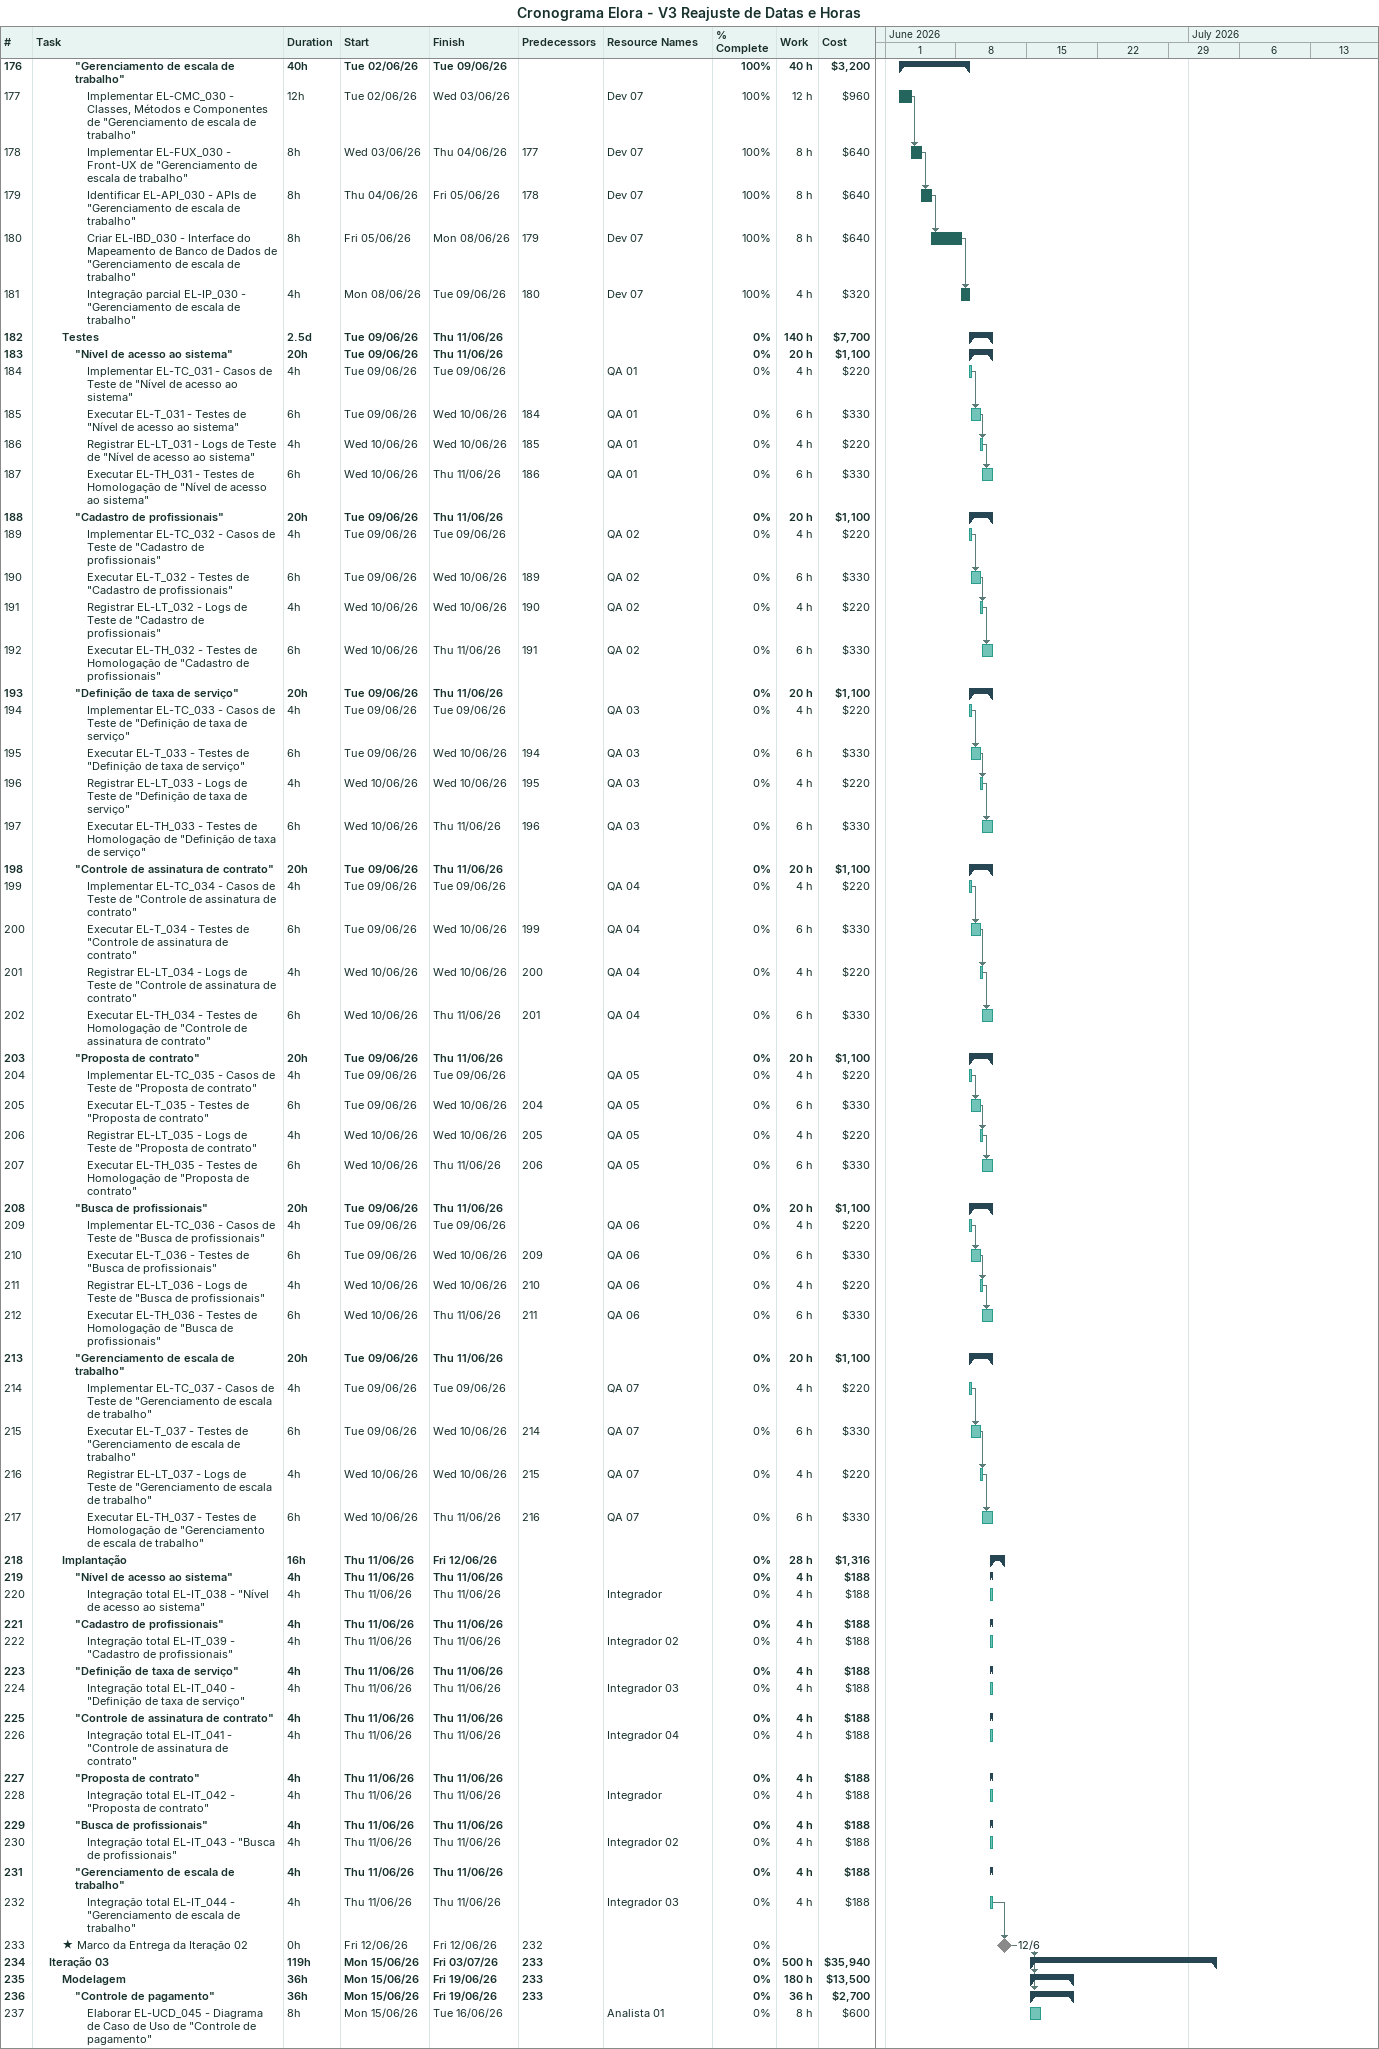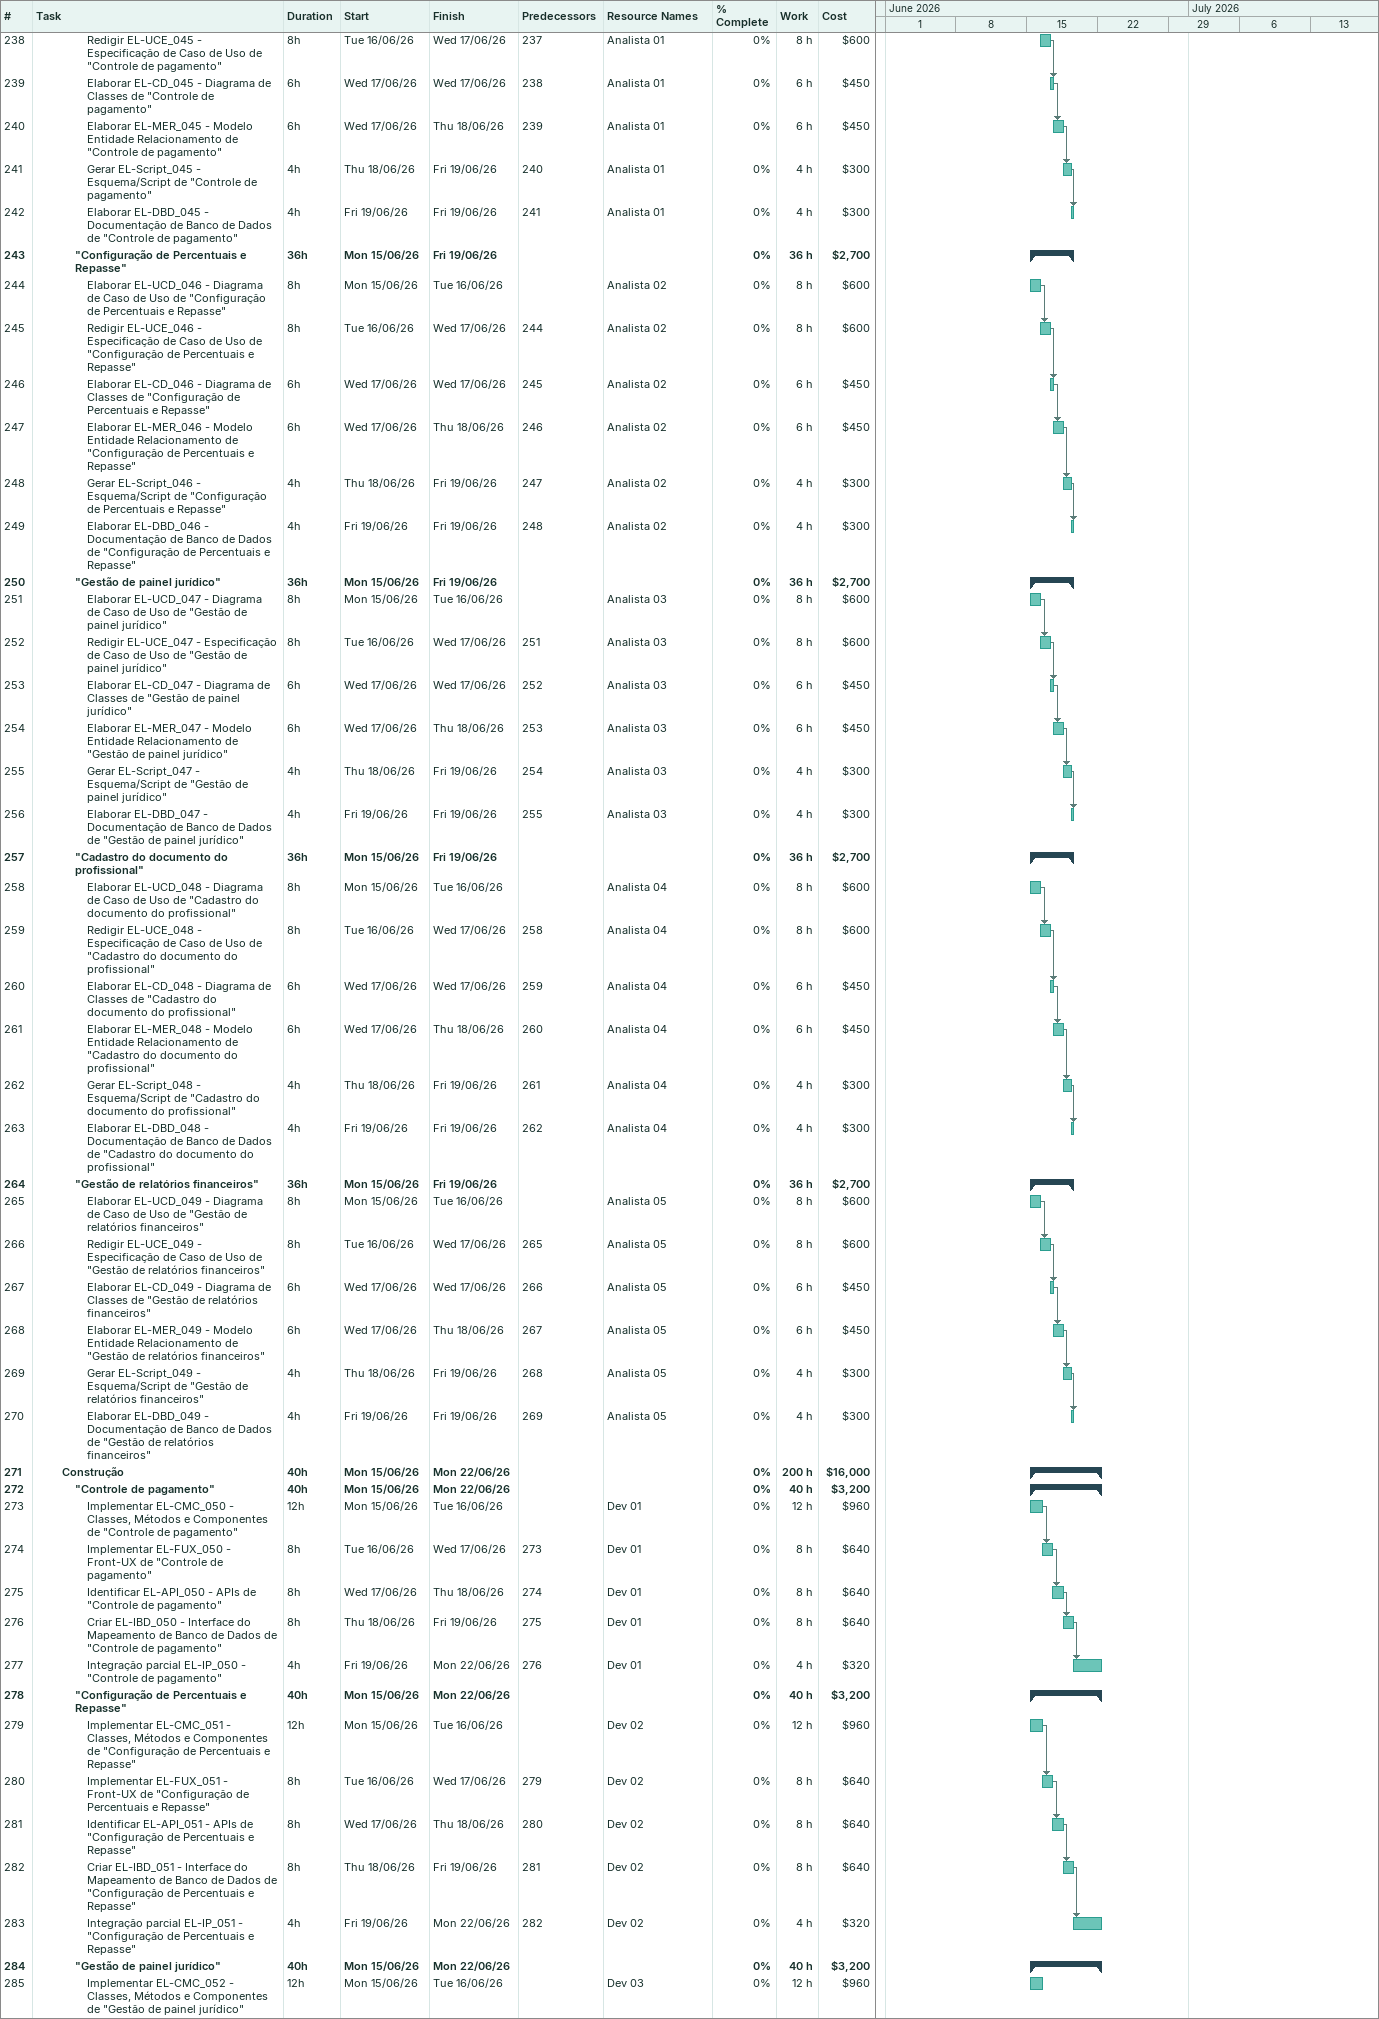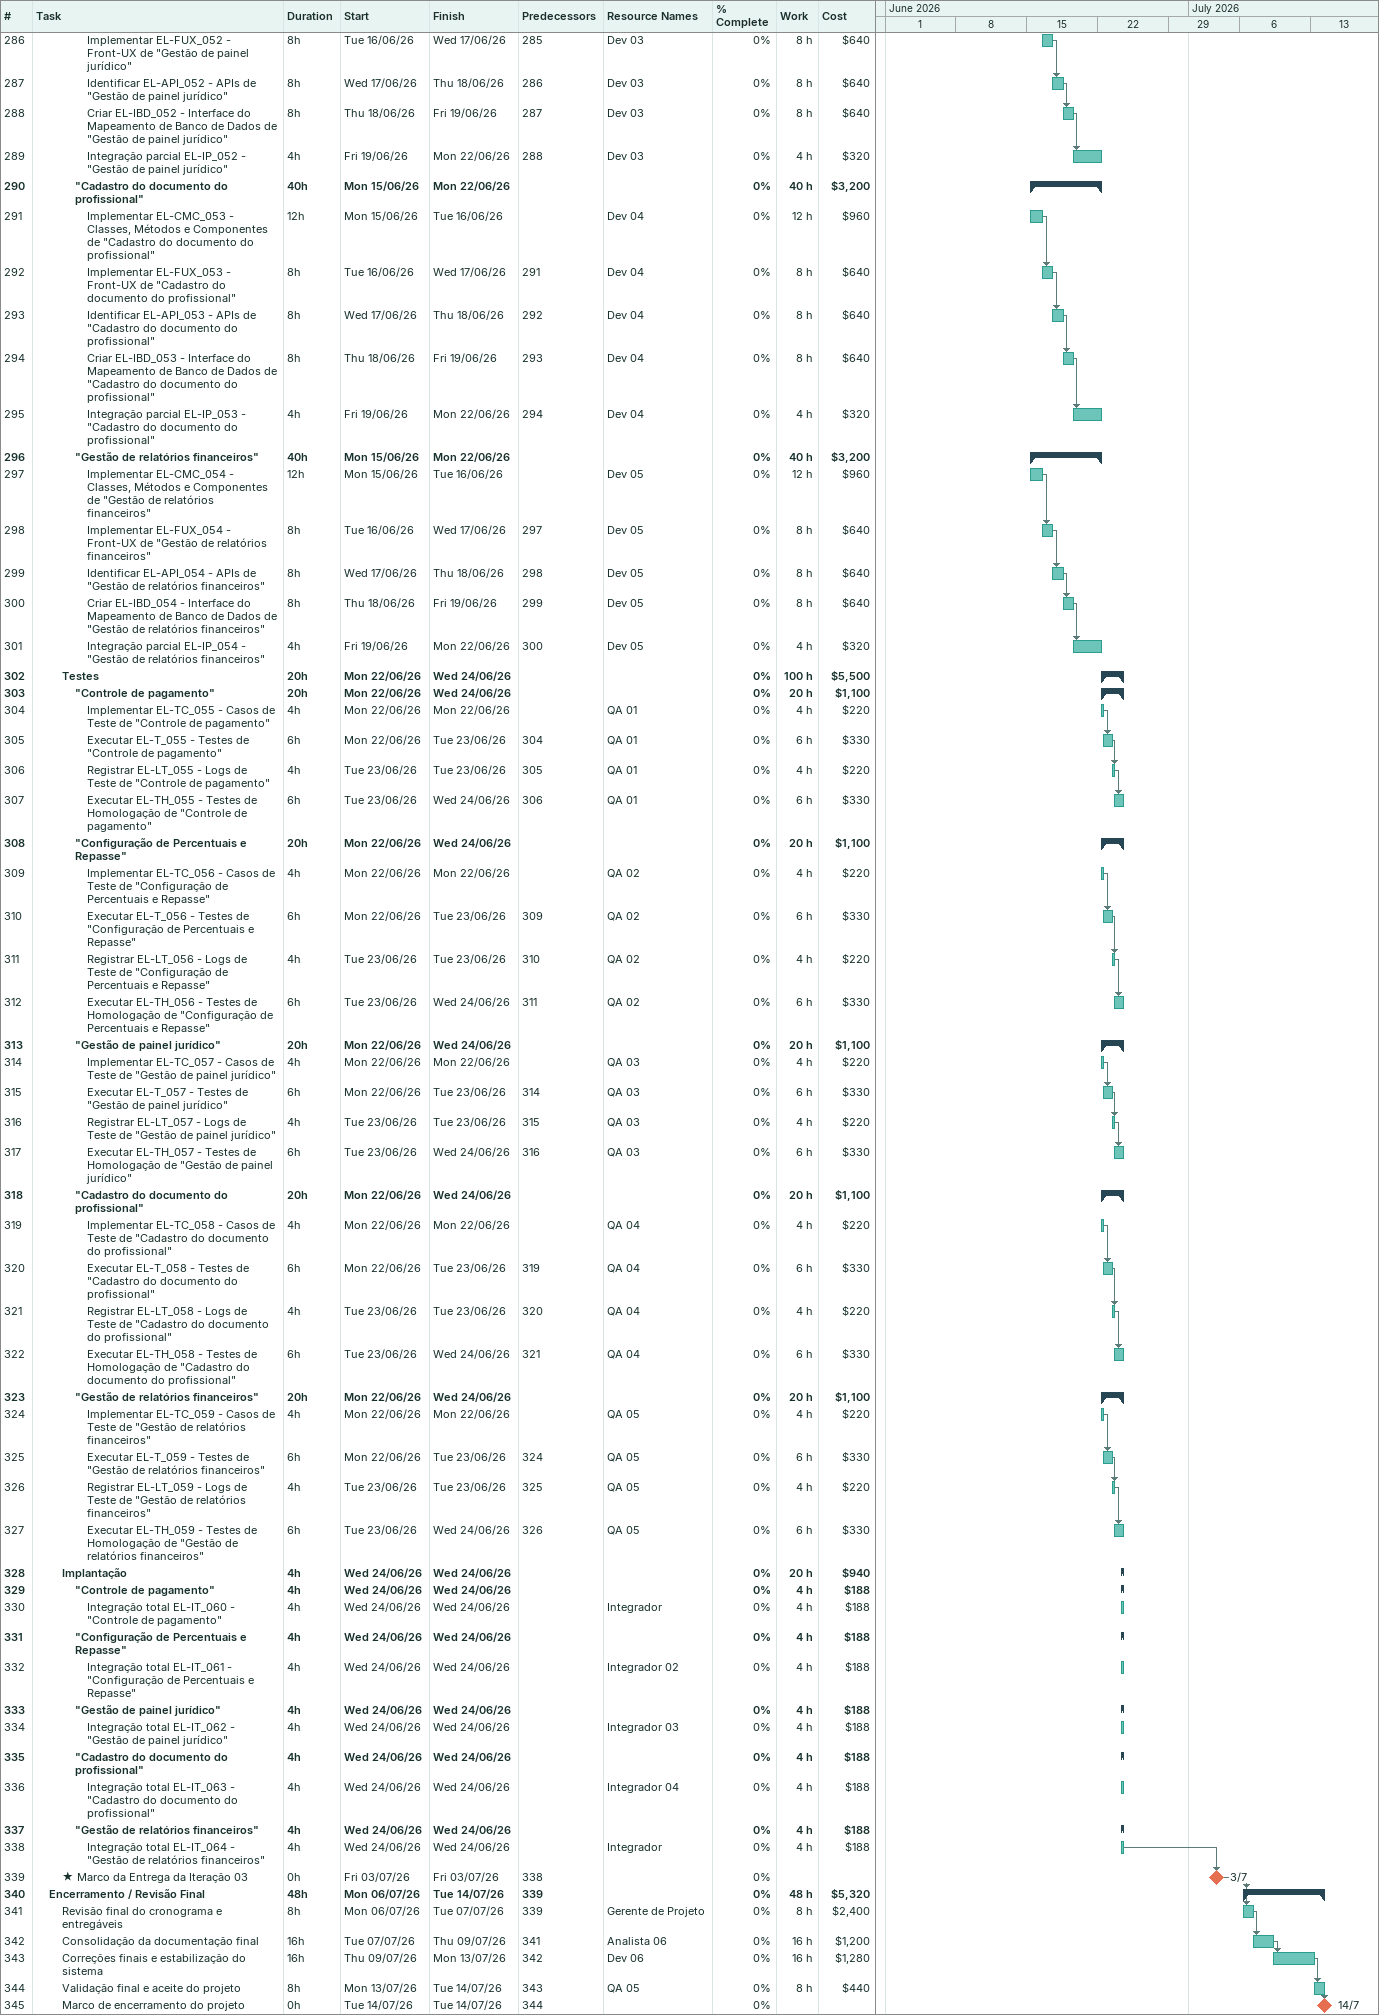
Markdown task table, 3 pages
Cronograma Elora - V3 Reajuste de Datas e Horas

| ID | Level | Task | Duration | Start | Finish | Predecessors | Resources | % complete | Work (h) | Cost ($) |
|---|---|---|---|---|---|---|---|---|---|---|
| 176 | 4 | **"Gerenciamento de escala de trabalho"** | 40h | 2026-06-02 | 2026-06-09 |  |  | 100 | 40 | 3200 |
| 177 | 5 | Implementar EL-CMC_030 - Classes, Métodos e Componentes de "Gerenciamento de escala de trabalho" | 12h | 2026-06-02 | 2026-06-03 |  | Dev 07 | 100 | 12 | 960 |
| 178 | 5 | Implementar EL-FUX_030 - Front-UX de "Gerenciamento de escala de trabalho" | 8h | 2026-06-03 | 2026-06-04 | 177 | Dev 07 | 100 | 8 | 640 |
| 179 | 5 | Identificar EL-API_030 - APIs de "Gerenciamento de escala de trabalho" | 8h | 2026-06-04 | 2026-06-05 | 178 | Dev 07 | 100 | 8 | 640 |
| 180 | 5 | Criar EL-IBD_030 - Interface do Mapeamento de Banco de Dados de "Gerenciamento de escala de trabalho" | 8h | 2026-06-05 | 2026-06-08 | 179 | Dev 07 | 100 | 8 | 640 |
| 181 | 5 | Integração parcial EL-IP_030 - "Gerenciamento de escala de trabalho" | 4h | 2026-06-08 | 2026-06-09 | 180 | Dev 07 | 100 | 4 | 320 |
| 182 | 3 | **Testes** | 2.5d | 2026-06-09 | 2026-06-11 |  |  | 0 | 140 | 7700 |
| 183 | 4 | **"Nível de acesso ao sistema"** | 20h | 2026-06-09 | 2026-06-11 |  |  | 0 | 20 | 1100 |
| 184 | 5 | Implementar EL-TC_031 - Casos de Teste de "Nível de acesso ao sistema" | 4h | 2026-06-09 | 2026-06-09 |  | QA 01 | 0 | 4 | 220 |
| 185 | 5 | Executar EL-T_031 - Testes de "Nível de acesso ao sistema" | 6h | 2026-06-09 | 2026-06-10 | 184 | QA 01 | 0 | 6 | 330 |
| 186 | 5 | Registrar EL-LT_031 - Logs de Teste de "Nível de acesso ao sistema" | 4h | 2026-06-10 | 2026-06-10 | 185 | QA 01 | 0 | 4 | 220 |
| 187 | 5 | Executar EL-TH_031 - Testes de Homologação de "Nível de acesso ao sistema" | 6h | 2026-06-10 | 2026-06-11 | 186 | QA 01 | 0 | 6 | 330 |
| 188 | 4 | **"Cadastro de profissionais"** | 20h | 2026-06-09 | 2026-06-11 |  |  | 0 | 20 | 1100 |
| 189 | 5 | Implementar EL-TC_032 - Casos de Teste de "Cadastro de profissionais" | 4h | 2026-06-09 | 2026-06-09 |  | QA 02 | 0 | 4 | 220 |
| 190 | 5 | Executar EL-T_032 - Testes de "Cadastro de profissionais" | 6h | 2026-06-09 | 2026-06-10 | 189 | QA 02 | 0 | 6 | 330 |
| 191 | 5 | Registrar EL-LT_032 - Logs de Teste de "Cadastro de profissionais" | 4h | 2026-06-10 | 2026-06-10 | 190 | QA 02 | 0 | 4 | 220 |
| 192 | 5 | Executar EL-TH_032 - Testes de Homologação de "Cadastro de profissionais" | 6h | 2026-06-10 | 2026-06-11 | 191 | QA 02 | 0 | 6 | 330 |
| 193 | 4 | **"Definição de taxa de serviço"** | 20h | 2026-06-09 | 2026-06-11 |  |  | 0 | 20 | 1100 |
| 194 | 5 | Implementar EL-TC_033 - Casos de Teste de "Definição de taxa de serviço" | 4h | 2026-06-09 | 2026-06-09 |  | QA 03 | 0 | 4 | 220 |
| 195 | 5 | Executar EL-T_033 - Testes de "Definição de taxa de serviço" | 6h | 2026-06-09 | 2026-06-10 | 194 | QA 03 | 0 | 6 | 330 |
| 196 | 5 | Registrar EL-LT_033 - Logs de Teste de "Definição de taxa de serviço" | 4h | 2026-06-10 | 2026-06-10 | 195 | QA 03 | 0 | 4 | 220 |
| 197 | 5 | Executar EL-TH_033 - Testes de Homologação de "Definição de taxa de serviço" | 6h | 2026-06-10 | 2026-06-11 | 196 | QA 03 | 0 | 6 | 330 |
| 198 | 4 | **"Controle de assinatura de contrato"** | 20h | 2026-06-09 | 2026-06-11 |  |  | 0 | 20 | 1100 |
| 199 | 5 | Implementar EL-TC_034 - Casos de Teste de "Controle de assinatura de contrato" | 4h | 2026-06-09 | 2026-06-09 |  | QA 04 | 0 | 4 | 220 |
| 200 | 5 | Executar EL-T_034 - Testes de "Controle de assinatura de contrato" | 6h | 2026-06-09 | 2026-06-10 | 199 | QA 04 | 0 | 6 | 330 |
| 201 | 5 | Registrar EL-LT_034 - Logs de Teste de "Controle de assinatura de contrato" | 4h | 2026-06-10 | 2026-06-10 | 200 | QA 04 | 0 | 4 | 220 |
| 202 | 5 | Executar EL-TH_034 - Testes de Homologação de "Controle de assinatura de contrato" | 6h | 2026-06-10 | 2026-06-11 | 201 | QA 04 | 0 | 6 | 330 |
| 203 | 4 | **"Proposta de contrato"** | 20h | 2026-06-09 | 2026-06-11 |  |  | 0 | 20 | 1100 |
| 204 | 5 | Implementar EL-TC_035 - Casos de Teste de "Proposta de contrato" | 4h | 2026-06-09 | 2026-06-09 |  | QA 05 | 0 | 4 | 220 |
| 205 | 5 | Executar EL-T_035 - Testes de "Proposta de contrato" | 6h | 2026-06-09 | 2026-06-10 | 204 | QA 05 | 0 | 6 | 330 |
| 206 | 5 | Registrar EL-LT_035 - Logs de Teste de "Proposta de contrato" | 4h | 2026-06-10 | 2026-06-10 | 205 | QA 05 | 0 | 4 | 220 |
| 207 | 5 | Executar EL-TH_035 - Testes de Homologação de "Proposta de contrato" | 6h | 2026-06-10 | 2026-06-11 | 206 | QA 05 | 0 | 6 | 330 |
| 208 | 4 | **"Busca de profissionais"** | 20h | 2026-06-09 | 2026-06-11 |  |  | 0 | 20 | 1100 |
| 209 | 5 | Implementar EL-TC_036 - Casos de Teste de "Busca de profissionais" | 4h | 2026-06-09 | 2026-06-09 |  | QA 06 | 0 | 4 | 220 |
| 210 | 5 | Executar EL-T_036 - Testes de "Busca de profissionais" | 6h | 2026-06-09 | 2026-06-10 | 209 | QA 06 | 0 | 6 | 330 |
| 211 | 5 | Registrar EL-LT_036 - Logs de Teste de "Busca de profissionais" | 4h | 2026-06-10 | 2026-06-10 | 210 | QA 06 | 0 | 4 | 220 |
| 212 | 5 | Executar EL-TH_036 - Testes de Homologação de "Busca de profissionais" | 6h | 2026-06-10 | 2026-06-11 | 211 | QA 06 | 0 | 6 | 330 |
| 213 | 4 | **"Gerenciamento de escala de trabalho"** | 20h | 2026-06-09 | 2026-06-11 |  |  | 0 | 20 | 1100 |
| 214 | 5 | Implementar EL-TC_037 - Casos de Teste de "Gerenciamento de escala de trabalho" | 4h | 2026-06-09 | 2026-06-09 |  | QA 07 | 0 | 4 | 220 |
| 215 | 5 | Executar EL-T_037 - Testes de "Gerenciamento de escala de trabalho" | 6h | 2026-06-09 | 2026-06-10 | 214 | QA 07 | 0 | 6 | 330 |
| 216 | 5 | Registrar EL-LT_037 - Logs de Teste de "Gerenciamento de escala de trabalho" | 4h | 2026-06-10 | 2026-06-10 | 215 | QA 07 | 0 | 4 | 220 |
| 217 | 5 | Executar EL-TH_037 - Testes de Homologação de "Gerenciamento de escala de trabalho" | 6h | 2026-06-10 | 2026-06-11 | 216 | QA 07 | 0 | 6 | 330 |
| 218 | 3 | **Implantação** | 16h | 2026-06-11 | 2026-06-12 |  |  | 0 | 28 | 1316 |
| 219 | 4 | **"Nível de acesso ao sistema"** | 4h | 2026-06-11 | 2026-06-11 |  |  | 0 | 4 | 188 |
| 220 | 5 | Integração total EL-IT_038 - "Nível de acesso ao sistema" | 4h | 2026-06-11 | 2026-06-11 |  | Integrador | 0 | 4 | 188 |
| 221 | 4 | **"Cadastro de profissionais"** | 4h | 2026-06-11 | 2026-06-11 |  |  | 0 | 4 | 188 |
| 222 | 5 | Integração total EL-IT_039 - "Cadastro de profissionais" | 4h | 2026-06-11 | 2026-06-11 |  | Integrador 02 | 0 | 4 | 188 |
| 223 | 4 | **"Definição de taxa de serviço"** | 4h | 2026-06-11 | 2026-06-11 |  |  | 0 | 4 | 188 |
| 224 | 5 | Integração total EL-IT_040 - "Definição de taxa de serviço" | 4h | 2026-06-11 | 2026-06-11 |  | Integrador 03 | 0 | 4 | 188 |
| 225 | 4 | **"Controle de assinatura de contrato"** | 4h | 2026-06-11 | 2026-06-11 |  |  | 0 | 4 | 188 |
| 226 | 5 | Integração total EL-IT_041 - "Controle de assinatura de contrato" | 4h | 2026-06-11 | 2026-06-11 |  | Integrador 04 | 0 | 4 | 188 |
| 227 | 4 | **"Proposta de contrato"** | 4h | 2026-06-11 | 2026-06-11 |  |  | 0 | 4 | 188 |
| 228 | 5 | Integração total EL-IT_042 - "Proposta de contrato" | 4h | 2026-06-11 | 2026-06-11 |  | Integrador | 0 | 4 | 188 |
| 229 | 4 | **"Busca de profissionais"** | 4h | 2026-06-11 | 2026-06-11 |  |  | 0 | 4 | 188 |
| 230 | 5 | Integração total EL-IT_043 - "Busca de profissionais" | 4h | 2026-06-11 | 2026-06-11 |  | Integrador 02 | 0 | 4 | 188 |
| 231 | 4 | **"Gerenciamento de escala de trabalho"** | 4h | 2026-06-11 | 2026-06-11 |  |  | 0 | 4 | 188 |
| 232 | 5 | Integração total EL-IT_044 - "Gerenciamento de escala de trabalho" | 4h | 2026-06-11 | 2026-06-11 |  | Integrador 03 | 0 | 4 | 188 |
| 233 | 3 | ★ Marco da Entrega da Iteração 02 | 0h | 2026-06-12 | 2026-06-12 | 232 |  | 0 |  |  |
| 234 | 2 | **Iteração 03** | 119h | 2026-06-15 | 2026-07-03 | 233 |  | 0 | 500 | 35940 |
| 235 | 3 | **Modelagem** | 36h | 2026-06-15 | 2026-06-19 | 233 |  | 0 | 180 | 13500 |
| 236 | 4 | **"Controle de pagamento"** | 36h | 2026-06-15 | 2026-06-19 | 233 |  | 0 | 36 | 2700 |
| 237 | 5 | Elaborar EL-UCD_045 - Diagrama de Caso de Uso de "Controle de pagamento" | 8h | 2026-06-15 | 2026-06-16 |  | Analista 01 | 0 | 8 | 600 |
| 238 | 5 | Redigir EL-UCE_045 - Especificação de Caso de Uso de "Controle de pagamento" | 8h | 2026-06-16 | 2026-06-17 | 237 | Analista 01 | 0 | 8 | 600 |
| 239 | 5 | Elaborar EL-CD_045 - Diagrama de Classes de "Controle de pagamento" | 6h | 2026-06-17 | 2026-06-17 | 238 | Analista 01 | 0 | 6 | 450 |
| 240 | 5 | Elaborar EL-MER_045 - Modelo Entidade Relacionamento de "Controle de pagamento" | 6h | 2026-06-17 | 2026-06-18 | 239 | Analista 01 | 0 | 6 | 450 |
| 241 | 5 | Gerar EL-Script_045 - Esquema/Script de "Controle de pagamento" | 4h | 2026-06-18 | 2026-06-19 | 240 | Analista 01 | 0 | 4 | 300 |
| 242 | 5 | Elaborar EL-DBD_045 - Documentação de Banco de Dados de "Controle de pagamento" | 4h | 2026-06-19 | 2026-06-19 | 241 | Analista 01 | 0 | 4 | 300 |
| 243 | 4 | **"Configuração de Percentuais e Repasse"** | 36h | 2026-06-15 | 2026-06-19 |  |  | 0 | 36 | 2700 |
| 244 | 5 | Elaborar EL-UCD_046 - Diagrama de Caso de Uso de "Configuração de Percentuais e Repasse" | 8h | 2026-06-15 | 2026-06-16 |  | Analista 02 | 0 | 8 | 600 |
| 245 | 5 | Redigir EL-UCE_046 - Especificação de Caso de Uso de "Configuração de Percentuais e Repasse" | 8h | 2026-06-16 | 2026-06-17 | 244 | Analista 02 | 0 | 8 | 600 |
| 246 | 5 | Elaborar EL-CD_046 - Diagrama de Classes de "Configuração de Percentuais e Repasse" | 6h | 2026-06-17 | 2026-06-17 | 245 | Analista 02 | 0 | 6 | 450 |
| 247 | 5 | Elaborar EL-MER_046 - Modelo Entidade Relacionamento de "Configuração de Percentuais e Repasse" | 6h | 2026-06-17 | 2026-06-18 | 246 | Analista 02 | 0 | 6 | 450 |
| 248 | 5 | Gerar EL-Script_046 - Esquema/Script de "Configuração de Percentuais e Repasse" | 4h | 2026-06-18 | 2026-06-19 | 247 | Analista 02 | 0 | 4 | 300 |
| 249 | 5 | Elaborar EL-DBD_046 - Documentação de Banco de Dados de "Configuração de Percentuais e Repasse" | 4h | 2026-06-19 | 2026-06-19 | 248 | Analista 02 | 0 | 4 | 300 |
| 250 | 4 | **"Gestão de painel jurídico"** | 36h | 2026-06-15 | 2026-06-19 |  |  | 0 | 36 | 2700 |
| 251 | 5 | Elaborar EL-UCD_047 - Diagrama de Caso de Uso de "Gestão de painel jurídico" | 8h | 2026-06-15 | 2026-06-16 |  | Analista 03 | 0 | 8 | 600 |
| 252 | 5 | Redigir EL-UCE_047 - Especificação de Caso de Uso de "Gestão de painel jurídico" | 8h | 2026-06-16 | 2026-06-17 | 251 | Analista 03 | 0 | 8 | 600 |
| 253 | 5 | Elaborar EL-CD_047 - Diagrama de Classes de "Gestão de painel jurídico" | 6h | 2026-06-17 | 2026-06-17 | 252 | Analista 03 | 0 | 6 | 450 |
| 254 | 5 | Elaborar EL-MER_047 - Modelo Entidade Relacionamento de "Gestão de painel jurídico" | 6h | 2026-06-17 | 2026-06-18 | 253 | Analista 03 | 0 | 6 | 450 |
| 255 | 5 | Gerar EL-Script_047 - Esquema/Script de "Gestão de painel jurídico" | 4h | 2026-06-18 | 2026-06-19 | 254 | Analista 03 | 0 | 4 | 300 |
| 256 | 5 | Elaborar EL-DBD_047 - Documentação de Banco de Dados de "Gestão de painel jurídico" | 4h | 2026-06-19 | 2026-06-19 | 255 | Analista 03 | 0 | 4 | 300 |
| 257 | 4 | **"Cadastro do documento do profissional"** | 36h | 2026-06-15 | 2026-06-19 |  |  | 0 | 36 | 2700 |
| 258 | 5 | Elaborar EL-UCD_048 - Diagrama de Caso de Uso de "Cadastro do documento do profissional" | 8h | 2026-06-15 | 2026-06-16 |  | Analista 04 | 0 | 8 | 600 |
| 259 | 5 | Redigir EL-UCE_048 - Especificação de Caso de Uso de "Cadastro do documento do profissional" | 8h | 2026-06-16 | 2026-06-17 | 258 | Analista 04 | 0 | 8 | 600 |
| 260 | 5 | Elaborar EL-CD_048 - Diagrama de Classes de "Cadastro do documento do profissional" | 6h | 2026-06-17 | 2026-06-17 | 259 | Analista 04 | 0 | 6 | 450 |
| 261 | 5 | Elaborar EL-MER_048 - Modelo Entidade Relacionamento de "Cadastro do documento do profissional" | 6h | 2026-06-17 | 2026-06-18 | 260 | Analista 04 | 0 | 6 | 450 |
| 262 | 5 | Gerar EL-Script_048 - Esquema/Script de "Cadastro do documento do profissional" | 4h | 2026-06-18 | 2026-06-19 | 261 | Analista 04 | 0 | 4 | 300 |
| 263 | 5 | Elaborar EL-DBD_048 - Documentação de Banco de Dados de "Cadastro do documento do profissional" | 4h | 2026-06-19 | 2026-06-19 | 262 | Analista 04 | 0 | 4 | 300 |
| 264 | 4 | **"Gestão de relatórios financeiros"** | 36h | 2026-06-15 | 2026-06-19 |  |  | 0 | 36 | 2700 |
| 265 | 5 | Elaborar EL-UCD_049 - Diagrama de Caso de Uso de "Gestão de relatórios financeiros" | 8h | 2026-06-15 | 2026-06-16 |  | Analista 05 | 0 | 8 | 600 |
| 266 | 5 | Redigir EL-UCE_049 - Especificação de Caso de Uso de "Gestão de relatórios financeiros" | 8h | 2026-06-16 | 2026-06-17 | 265 | Analista 05 | 0 | 8 | 600 |
| 267 | 5 | Elaborar EL-CD_049 - Diagrama de Classes de "Gestão de relatórios financeiros" | 6h | 2026-06-17 | 2026-06-17 | 266 | Analista 05 | 0 | 6 | 450 |
| 268 | 5 | Elaborar EL-MER_049 - Modelo Entidade Relacionamento de "Gestão de relatórios financeiros" | 6h | 2026-06-17 | 2026-06-18 | 267 | Analista 05 | 0 | 6 | 450 |
| 269 | 5 | Gerar EL-Script_049 - Esquema/Script de "Gestão de relatórios financeiros" | 4h | 2026-06-18 | 2026-06-19 | 268 | Analista 05 | 0 | 4 | 300 |
| 270 | 5 | Elaborar EL-DBD_049 - Documentação de Banco de Dados de "Gestão de relatórios financeiros" | 4h | 2026-06-19 | 2026-06-19 | 269 | Analista 05 | 0 | 4 | 300 |
| 271 | 3 | **Construção** | 40h | 2026-06-15 | 2026-06-22 |  |  | 0 | 200 | 16000 |
| 272 | 4 | **"Controle de pagamento"** | 40h | 2026-06-15 | 2026-06-22 |  |  | 0 | 40 | 3200 |
| 273 | 5 | Implementar EL-CMC_050 - Classes, Métodos e Componentes de "Controle de pagamento" | 12h | 2026-06-15 | 2026-06-16 |  | Dev 01 | 0 | 12 | 960 |
| 274 | 5 | Implementar EL-FUX_050 - Front-UX de "Controle de pagamento" | 8h | 2026-06-16 | 2026-06-17 | 273 | Dev 01 | 0 | 8 | 640 |
| 275 | 5 | Identificar EL-API_050 - APIs de "Controle de pagamento" | 8h | 2026-06-17 | 2026-06-18 | 274 | Dev 01 | 0 | 8 | 640 |
| 276 | 5 | Criar EL-IBD_050 - Interface do Mapeamento de Banco de Dados de "Controle de pagamento" | 8h | 2026-06-18 | 2026-06-19 | 275 | Dev 01 | 0 | 8 | 640 |
| 277 | 5 | Integração parcial EL-IP_050 - "Controle de pagamento" | 4h | 2026-06-19 | 2026-06-22 | 276 | Dev 01 | 0 | 4 | 320 |
| 278 | 4 | **"Configuração de Percentuais e Repasse"** | 40h | 2026-06-15 | 2026-06-22 |  |  | 0 | 40 | 3200 |
| 279 | 5 | Implementar EL-CMC_051 - Classes, Métodos e Componentes de "Configuração de Percentuais e Repasse" | 12h | 2026-06-15 | 2026-06-16 |  | Dev 02 | 0 | 12 | 960 |
| 280 | 5 | Implementar EL-FUX_051 - Front-UX de "Configuração de Percentuais e Repasse" | 8h | 2026-06-16 | 2026-06-17 | 279 | Dev 02 | 0 | 8 | 640 |
| 281 | 5 | Identificar EL-API_051 - APIs de "Configuração de Percentuais e Repasse" | 8h | 2026-06-17 | 2026-06-18 | 280 | Dev 02 | 0 | 8 | 640 |
| 282 | 5 | Criar EL-IBD_051 - Interface do Mapeamento de Banco de Dados de "Configuração de Percentuais e Repasse" | 8h | 2026-06-18 | 2026-06-19 | 281 | Dev 02 | 0 | 8 | 640 |
| 283 | 5 | Integração parcial EL-IP_051 - "Configuração de Percentuais e Repasse" | 4h | 2026-06-19 | 2026-06-22 | 282 | Dev 02 | 0 | 4 | 320 |
| 284 | 4 | **"Gestão de painel jurídico"** | 40h | 2026-06-15 | 2026-06-22 |  |  | 0 | 40 | 3200 |
| 285 | 5 | Implementar EL-CMC_052 - Classes, Métodos e Componentes de "Gestão de painel jurídico" | 12h | 2026-06-15 | 2026-06-16 |  | Dev 03 | 0 | 12 | 960 |
| 286 | 5 | Implementar EL-FUX_052 - Front-UX de "Gestão de painel jurídico" | 8h | 2026-06-16 | 2026-06-17 | 285 | Dev 03 | 0 | 8 | 640 |
| 287 | 5 | Identificar EL-API_052 - APIs de "Gestão de painel jurídico" | 8h | 2026-06-17 | 2026-06-18 | 286 | Dev 03 | 0 | 8 | 640 |
| 288 | 5 | Criar EL-IBD_052 - Interface do Mapeamento de Banco de Dados de "Gestão de painel jurídico" | 8h | 2026-06-18 | 2026-06-19 | 287 | Dev 03 | 0 | 8 | 640 |
| 289 | 5 | Integração parcial EL-IP_052 - "Gestão de painel jurídico" | 4h | 2026-06-19 | 2026-06-22 | 288 | Dev 03 | 0 | 4 | 320 |
| 290 | 4 | **"Cadastro do documento do profissional"** | 40h | 2026-06-15 | 2026-06-22 |  |  | 0 | 40 | 3200 |
| 291 | 5 | Implementar EL-CMC_053 - Classes, Métodos e Componentes de "Cadastro do documento do profissional" | 12h | 2026-06-15 | 2026-06-16 |  | Dev 04 | 0 | 12 | 960 |
| 292 | 5 | Implementar EL-FUX_053 - Front-UX de "Cadastro do documento do profissional" | 8h | 2026-06-16 | 2026-06-17 | 291 | Dev 04 | 0 | 8 | 640 |
| 293 | 5 | Identificar EL-API_053 - APIs de "Cadastro do documento do profissional" | 8h | 2026-06-17 | 2026-06-18 | 292 | Dev 04 | 0 | 8 | 640 |
| 294 | 5 | Criar EL-IBD_053 - Interface do Mapeamento de Banco de Dados de "Cadastro do documento do profissional" | 8h | 2026-06-18 | 2026-06-19 | 293 | Dev 04 | 0 | 8 | 640 |
| 295 | 5 | Integração parcial EL-IP_053 - "Cadastro do documento do profissional" | 4h | 2026-06-19 | 2026-06-22 | 294 | Dev 04 | 0 | 4 | 320 |
| 296 | 4 | **"Gestão de relatórios financeiros"** | 40h | 2026-06-15 | 2026-06-22 |  |  | 0 | 40 | 3200 |
| 297 | 5 | Implementar EL-CMC_054 - Classes, Métodos e Componentes de "Gestão de relatórios financeiros" | 12h | 2026-06-15 | 2026-06-16 |  | Dev 05 | 0 | 12 | 960 |
| 298 | 5 | Implementar EL-FUX_054 - Front-UX de "Gestão de relatórios financeiros" | 8h | 2026-06-16 | 2026-06-17 | 297 | Dev 05 | 0 | 8 | 640 |
| 299 | 5 | Identificar EL-API_054 - APIs de "Gestão de relatórios financeiros" | 8h | 2026-06-17 | 2026-06-18 | 298 | Dev 05 | 0 | 8 | 640 |
| 300 | 5 | Criar EL-IBD_054 - Interface do Mapeamento de Banco de Dados de "Gestão de relatórios financeiros" | 8h | 2026-06-18 | 2026-06-19 | 299 | Dev 05 | 0 | 8 | 640 |
| 301 | 5 | Integração parcial EL-IP_054 - "Gestão de relatórios financeiros" | 4h | 2026-06-19 | 2026-06-22 | 300 | Dev 05 | 0 | 4 | 320 |
| 302 | 3 | **Testes** | 20h | 2026-06-22 | 2026-06-24 |  |  | 0 | 100 | 5500 |
| 303 | 4 | **"Controle de pagamento"** | 20h | 2026-06-22 | 2026-06-24 |  |  | 0 | 20 | 1100 |
| 304 | 5 | Implementar EL-TC_055 - Casos de Teste de "Controle de pagamento" | 4h | 2026-06-22 | 2026-06-22 |  | QA 01 | 0 | 4 | 220 |
| 305 | 5 | Executar EL-T_055 - Testes de "Controle de pagamento" | 6h | 2026-06-22 | 2026-06-23 | 304 | QA 01 | 0 | 6 | 330 |
| 306 | 5 | Registrar EL-LT_055 - Logs de Teste de "Controle de pagamento" | 4h | 2026-06-23 | 2026-06-23 | 305 | QA 01 | 0 | 4 | 220 |
| 307 | 5 | Executar EL-TH_055 - Testes de Homologação de "Controle de pagamento" | 6h | 2026-06-23 | 2026-06-24 | 306 | QA 01 | 0 | 6 | 330 |
| 308 | 4 | **"Configuração de Percentuais e Repasse"** | 20h | 2026-06-22 | 2026-06-24 |  |  | 0 | 20 | 1100 |
| 309 | 5 | Implementar EL-TC_056 - Casos de Teste de "Configuração de Percentuais e Repasse" | 4h | 2026-06-22 | 2026-06-22 |  | QA 02 | 0 | 4 | 220 |
| 310 | 5 | Executar EL-T_056 - Testes de "Configuração de Percentuais e Repasse" | 6h | 2026-06-22 | 2026-06-23 | 309 | QA 02 | 0 | 6 | 330 |
| 311 | 5 | Registrar EL-LT_056 - Logs de Teste de "Configuração de Percentuais e Repasse" | 4h | 2026-06-23 | 2026-06-23 | 310 | QA 02 | 0 | 4 | 220 |
| 312 | 5 | Executar EL-TH_056 - Testes de Homologação de "Configuração de Percentuais e Repasse" | 6h | 2026-06-23 | 2026-06-24 | 311 | QA 02 | 0 | 6 | 330 |
| 313 | 4 | **"Gestão de painel jurídico"** | 20h | 2026-06-22 | 2026-06-24 |  |  | 0 | 20 | 1100 |
| 314 | 5 | Implementar EL-TC_057 - Casos de Teste de "Gestão de painel jurídico" | 4h | 2026-06-22 | 2026-06-22 |  | QA 03 | 0 | 4 | 220 |
| 315 | 5 | Executar EL-T_057 - Testes de "Gestão de painel jurídico" | 6h | 2026-06-22 | 2026-06-23 | 314 | QA 03 | 0 | 6 | 330 |
| 316 | 5 | Registrar EL-LT_057 - Logs de Teste de "Gestão de painel jurídico" | 4h | 2026-06-23 | 2026-06-23 | 315 | QA 03 | 0 | 4 | 220 |
| 317 | 5 | Executar EL-TH_057 - Testes de Homologação de "Gestão de painel jurídico" | 6h | 2026-06-23 | 2026-06-24 | 316 | QA 03 | 0 | 6 | 330 |
| 318 | 4 | **"Cadastro do documento do profissional"** | 20h | 2026-06-22 | 2026-06-24 |  |  | 0 | 20 | 1100 |
| 319 | 5 | Implementar EL-TC_058 - Casos de Teste de "Cadastro do documento do profissional" | 4h | 2026-06-22 | 2026-06-22 |  | QA 04 | 0 | 4 | 220 |
| 320 | 5 | Executar EL-T_058 - Testes de "Cadastro do documento do profissional" | 6h | 2026-06-22 | 2026-06-23 | 319 | QA 04 | 0 | 6 | 330 |
| 321 | 5 | Registrar EL-LT_058 - Logs de Teste de "Cadastro do documento do profissional" | 4h | 2026-06-23 | 2026-06-23 | 320 | QA 04 | 0 | 4 | 220 |
| 322 | 5 | Executar EL-TH_058 - Testes de Homologação de "Cadastro do documento do profissional" | 6h | 2026-06-23 | 2026-06-24 | 321 | QA 04 | 0 | 6 | 330 |
| 323 | 4 | **"Gestão de relatórios financeiros"** | 20h | 2026-06-22 | 2026-06-24 |  |  | 0 | 20 | 1100 |
| 324 | 5 | Implementar EL-TC_059 - Casos de Teste de "Gestão de relatórios financeiros" | 4h | 2026-06-22 | 2026-06-22 |  | QA 05 | 0 | 4 | 220 |
| 325 | 5 | Executar EL-T_059 - Testes de "Gestão de relatórios financeiros" | 6h | 2026-06-22 | 2026-06-23 | 324 | QA 05 | 0 | 6 | 330 |
| 326 | 5 | Registrar EL-LT_059 - Logs de Teste de "Gestão de relatórios financeiros" | 4h | 2026-06-23 | 2026-06-23 | 325 | QA 05 | 0 | 4 | 220 |
| 327 | 5 | Executar EL-TH_059 - Testes de Homologação de "Gestão de relatórios financeiros" | 6h | 2026-06-23 | 2026-06-24 | 326 | QA 05 | 0 | 6 | 330 |
| 328 | 3 | **Implantação** | 4h | 2026-06-24 | 2026-06-24 |  |  | 0 | 20 | 940 |
| 329 | 4 | **"Controle de pagamento"** | 4h | 2026-06-24 | 2026-06-24 |  |  | 0 | 4 | 188 |
| 330 | 5 | Integração total EL-IT_060 - "Controle de pagamento" | 4h | 2026-06-24 | 2026-06-24 |  | Integrador | 0 | 4 | 188 |
| 331 | 4 | **"Configuração de Percentuais e Repasse"** | 4h | 2026-06-24 | 2026-06-24 |  |  | 0 | 4 | 188 |
| 332 | 5 | Integração total EL-IT_061 - "Configuração de Percentuais e Repasse" | 4h | 2026-06-24 | 2026-06-24 |  | Integrador 02 | 0 | 4 | 188 |
| 333 | 4 | **"Gestão de painel jurídico"** | 4h | 2026-06-24 | 2026-06-24 |  |  | 0 | 4 | 188 |
| 334 | 5 | Integração total EL-IT_062 - "Gestão de painel jurídico" | 4h | 2026-06-24 | 2026-06-24 |  | Integrador 03 | 0 | 4 | 188 |
| 335 | 4 | **"Cadastro do documento do profissional"** | 4h | 2026-06-24 | 2026-06-24 |  |  | 0 | 4 | 188 |
| 336 | 5 | Integração total EL-IT_063 - "Cadastro do documento do profissional" | 4h | 2026-06-24 | 2026-06-24 |  | Integrador 04 | 0 | 4 | 188 |
| 337 | 4 | **"Gestão de relatórios financeiros"** | 4h | 2026-06-24 | 2026-06-24 |  |  | 0 | 4 | 188 |
| 338 | 5 | Integração total EL-IT_064 - "Gestão de relatórios financeiros" | 4h | 2026-06-24 | 2026-06-24 |  | Integrador | 0 | 4 | 188 |
| 339 | 3 | ★ Marco da Entrega da Iteração 03 | 0h | 2026-07-03 | 2026-07-03 | 338 |  | 0 |  |  |
| 340 | 2 | **Encerramento / Revisão Final** | 48h | 2026-07-06 | 2026-07-14 | 339 |  | 0 | 48 | 5320 |
| 341 | 3 | Revisão final do cronograma e entregáveis | 8h | 2026-07-06 | 2026-07-07 | 339 | Gerente de Projeto | 0 | 8 | 2400 |
| 342 | 3 | Consolidação da documentação final | 16h | 2026-07-07 | 2026-07-09 | 341 | Analista 06 | 0 | 16 | 1200 |
| 343 | 3 | Correções finais e estabilização do sistema | 16h | 2026-07-09 | 2026-07-13 | 342 | Dev 06 | 0 | 16 | 1280 |
| 344 | 3 | Validação final e aceite do projeto | 8h | 2026-07-13 | 2026-07-14 | 343 | QA 05 | 0 | 8 | 440 |
| 345 | 3 | Marco de encerramento do projeto | 0h | 2026-07-14 | 2026-07-14 | 344 |  | 0 |  |  |
